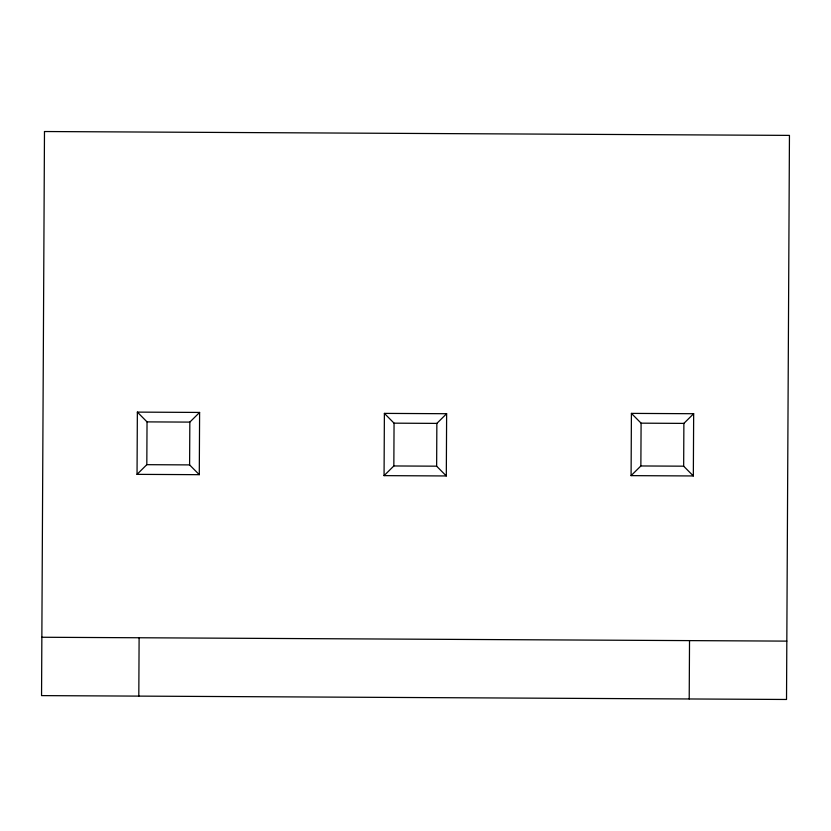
<?xml version="1.0" encoding="UTF-8"?>
<svg xmlns="http://www.w3.org/2000/svg" width="831" height="831" viewBox="0 0 831 831"><rect width="100%" height="100%" fill="white"/><g stroke="black" fill="none" stroke-linecap="round" stroke-linejoin="round"><path stroke-width="1.25" d="M137.042 474.356L137.364 412.114L199.606 412.436L199.284 474.678L137.042 474.356L146.817 464.674L189.603 464.903L199.284 474.678M138.808 696.108L139.109 637.761M146.817 464.674L147.035 421.888L137.364 412.114M189.603 464.903L189.832 422.106L199.606 412.436M384.067 475.633L384.389 413.391L446.631 413.713L446.309 475.955L384.067 475.633L393.842 465.962L394.06 423.166L384.389 413.391M446.309 475.955L436.639 466.181L436.857 423.395L446.631 413.713M631.093 475.633L631.415 413.391L693.667 413.713L693.334 475.955L631.093 475.633L640.867 465.962L683.664 466.181L693.334 475.955M640.867 465.962L641.096 423.166L631.415 413.391M683.664 466.181L683.882 423.395L693.667 413.713M689.211 698.964L689.522 640.618M641.096 423.166L683.882 423.395M147.035 421.888L189.832 422.106M394.06 423.166L436.857 423.395M393.842 465.962L436.639 466.181M41.851 637.252L786.822 641.117M44.479 131.527L41.55 695.609L786.521 699.473L789.45 135.391L44.479 131.527"/></g></svg>
